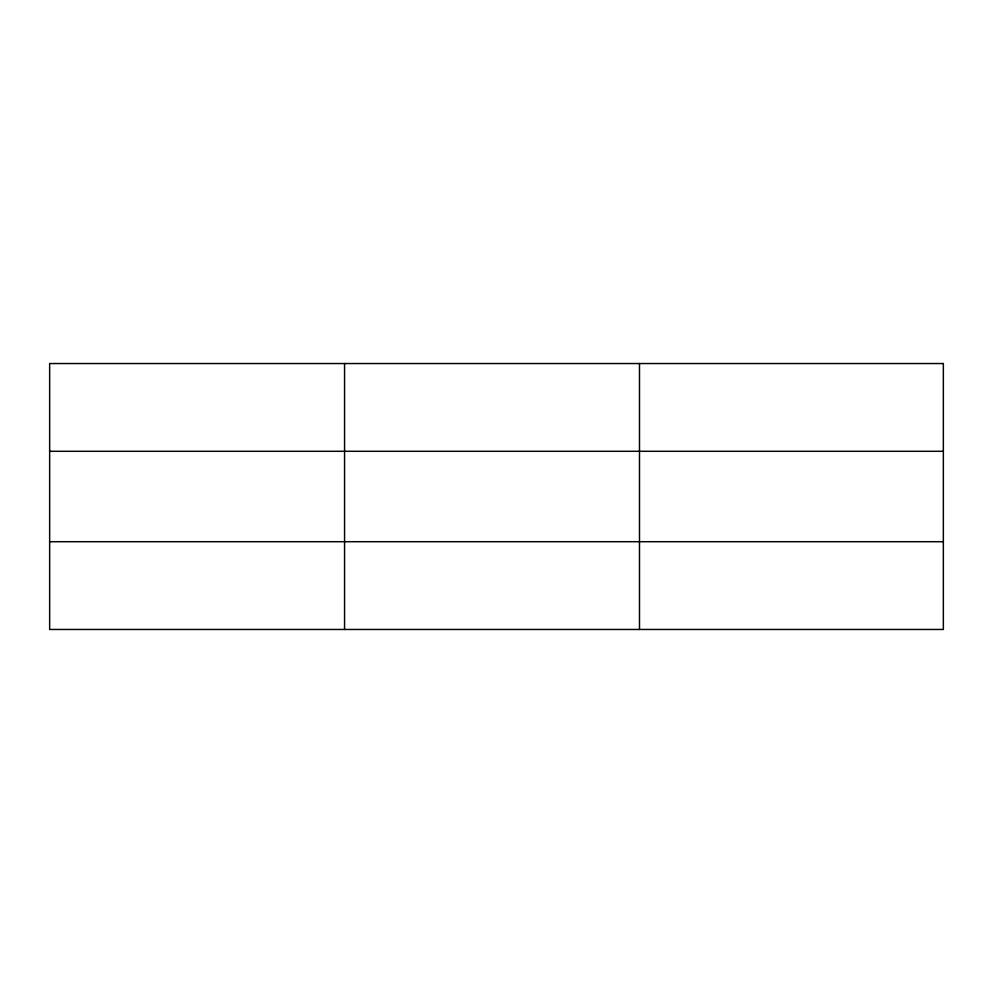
<?xml version="1.0" encoding="UTF-8"?>
<svg xmlns="http://www.w3.org/2000/svg" width="993" height="993" viewBox="0 0 993 993"><rect width="100%" height="100%" fill="white"/><g stroke="black" fill="none" stroke-linecap="round" stroke-linejoin="round"><path stroke-width="1.49" d="M344.571 629.463L344.571 363.537M639.492 629.463L639.492 363.537M49.65 451.294L943.35 451.294M49.65 541.706L943.35 541.706M943.35 363.537L943.35 629.463L49.65 629.463L49.65 363.537L943.35 363.537"/></g></svg>
